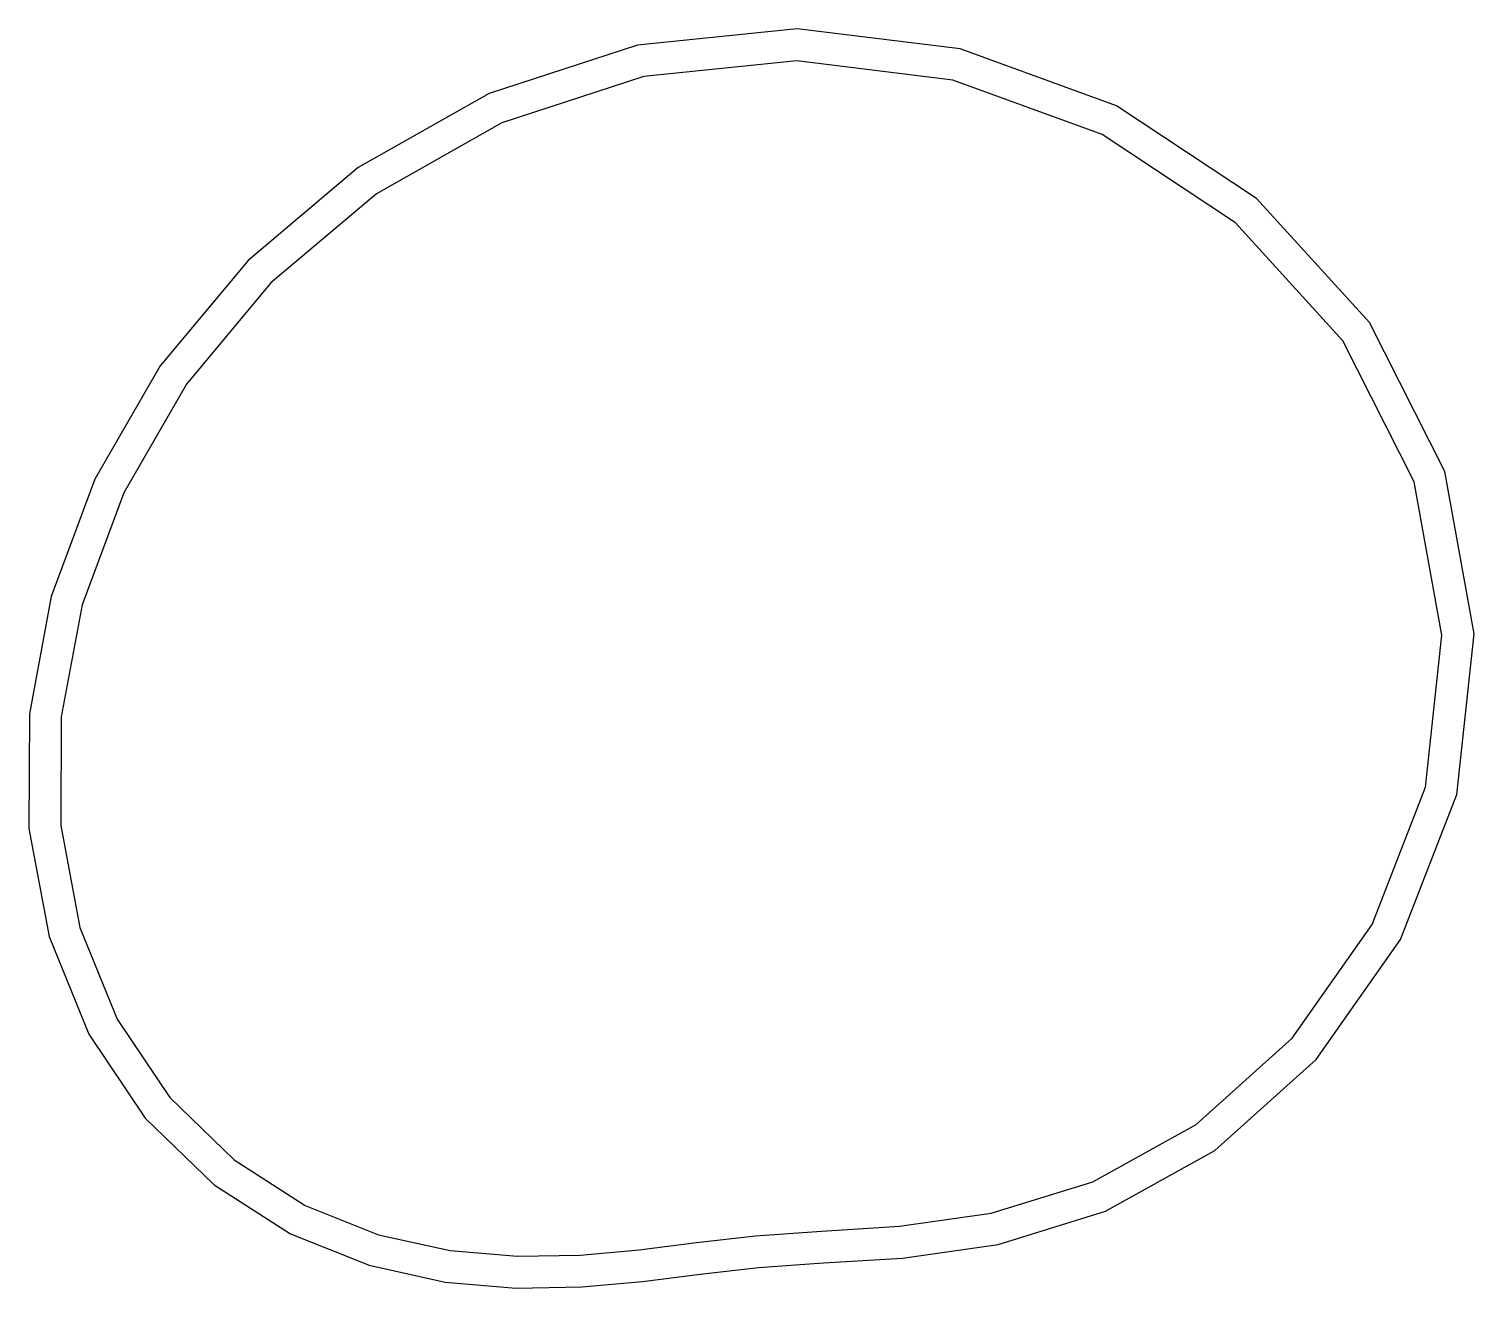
# Model space of a CAD drawing. Header units: millimetres. Extents: x -58 to 78, y -34 to 85.
import ezdxf

# ---------------------------------------------------------------- set-up
doc = ezdxf.new("R2010")
doc.units = ezdxf.units.MM
doc.layers.get('0').update_dxf_attribs({"linetype": 'CONTINUOUS'})

msp = doc.modelspace()

# ---------------------------------------------------------------- linework, layer by layer
for points in [[(-26.61, 71.97), (-36.96, 63.23), (-45.23, 53.29), (-51.39, 42.62), (-55.49, 31.6), (-57.55, 20.54), (-57.59, 9.75), (-55.68, -0.42), (-51.94, -9.63), (-46.64, -17.52), (-40.15, -23.82), (-32.96, -28.42), (-25.57, -31.38), (-18.4, -32.97), (-11.71, -33.53), (-5.55, -33.42), (0.16, -32.91), (5.6, -32.22), (11.09, -31.59), (17.22, -31.15), (24.65, -30.7), (33.64, -29.42), (43.74, -26.3), (54.04, -20.58), (63.59, -12.02), (71.51, -0.71), (76.82, 12.93), (78.45, 28.06), (75.69, 43.35), (68.6, 57.37), (57.96, 69.05), (44.8, 77.77), (30.08, 83.15), (14.74, 85.03), (-0.31, 83.49), (-14.28, 78.94)], [(-24.88, 69.5), (-34.82, 61.11), (-42.76, 51.57), (-48.67, 41.34), (-52.59, 30.8), (-54.55, 20.26), (-54.59, 10.03), (-52.79, 0.42), (-49.28, -8.22), (-44.32, -15.59), (-38.28, -21.46), (-31.58, -25.74), (-24.68, -28.51), (-17.95, -29.99), (-11.61, -30.53), (-5.71, -30.42), (-0.16, -29.93), (5.24, -29.24), (10.81, -28.6), (17.02, -28.16), (24.35, -27.71), (32.99, -26.49), (42.55, -23.52), (52.29, -18.12), (61.33, -10.01), (68.85, 0.71), (73.88, 13.64), (75.42, 27.95), (72.81, 42.39), (66.1, 55.66), (56, 66.76), (43.44, 75.07), (29.38, 80.21), (14.71, 82.01), (0.31, 80.54), (-13.07, 76.18)]]:
    msp.add_lwpolyline(points, close=True)

doc.saveas('drawing.dxf')
